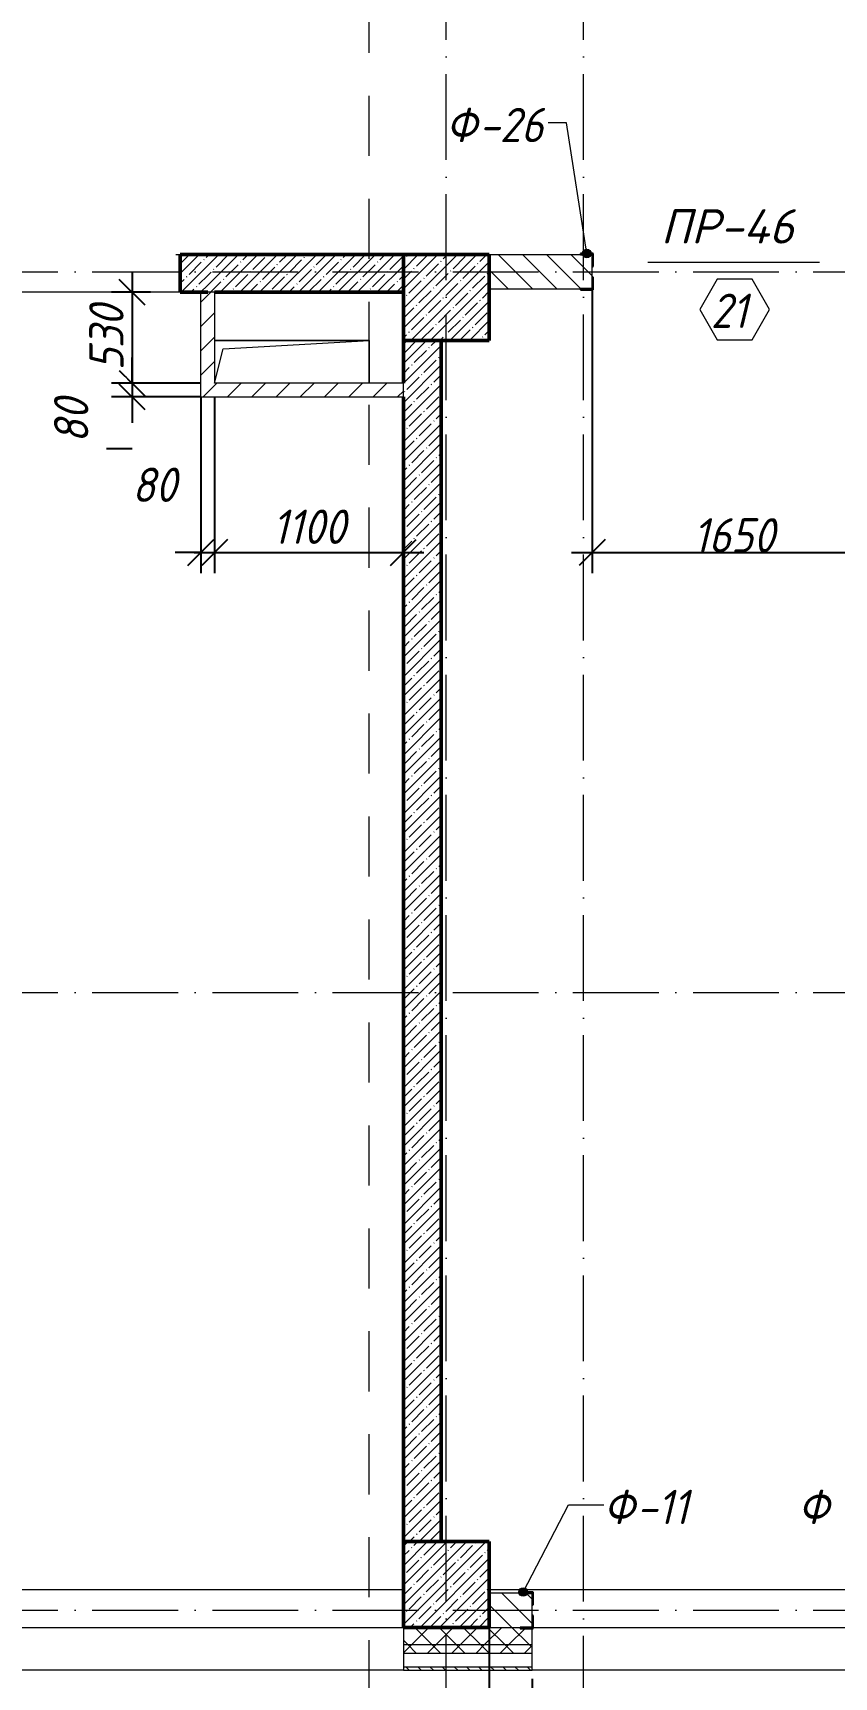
# Model space of a CAD drawing. Header units: millimetres. Extents: x -269418 to 201924, y -5890 to 98643.
# Drawn here: x 45251 to 49919, y -390 to 9192 of the extents above; entities that cross this region are included whole.
import ezdxf

# ---------------------------------------------------------------- set-up
doc = ezdxf.new("R2010")
doc.units = ezdxf.units.MM
doc.linetypes.add('01 Штриховая _4 мм_', pattern=[600, 350, -250])
doc.linetypes.add('50_200_ШТРИХ_1Т_ш5_п1_п1_', pattern=[700, 500, -100, 0, -100])
for name, color, linetype, lineweight in [('A-ANNO-DIMS', 7, 'Continuous', 9), ('A-DETL', 7, 'Continuous', 9), ('A-DOOR-IDEN', 7, 'Continuous', 9), ('A-FLOR', 7, 'Continuous', 9), ('A-GENM', 7, 'Continuous', 9), ('A-GENM-1', 7, 'Continuous', 25), ('A-GENM-IDEN', 7, 'Continuous', 9), ('A-WALL', 7, 'Continuous', 5), ('A-WALL-1', 7, 'Continuous', 9), ('A-WALL-3', 7, 'Continuous', 50), ('A-WALL-FNSH-1', 7, 'Continuous', 9), ('A-WALL-PATT-2', 7, 'Continuous', 5), ('G-ANNO-SYMB-1', 7, '01 Штриховая _4 мм_', 9), ('I-WALL', 7, 'Continuous', 5), ('S-COLS', 7, 'Continuous', 9), ('S-COLS-1', 7, 'Continuous', 5), ('S-COLS-2', 7, 'Continuous', 50), ('Оси-1', 7, '50_200_ШТРИХ_1Т_ш5_п1_п1_', 9)]:
    doc.layers.add(name, color=color, linetype=linetype, lineweight=lineweight)
for name, color, linetype, lineweight, true_color in [('A-WALL-2', 7, 'Continuous', 13, 0xce0000), ('A-WALL-7', 7, 'Continuous', 13, 0x008000), ('A-WALL-FNSH-2', 7, 'Continuous', 13, 0xce0000), ('A-WALL-FNSH-3', 7, 'Continuous', 13, 0x008000), ('A-WALL-PATT-1', 7, 'Continuous', 5, 0xce0000), ('A-WALL-PATT-3', 7, 'Continuous', 5, 0x008000)]:
    doc.layers.add(name, color=color, linetype=linetype, lineweight=lineweight, true_color=true_color)
doc.styles.add('ISOCPEUR_I_2', font='isocpeui.ttf', dxfattribs={"width": 0.9, "height": 200})
doc.styles.add('ISOCPEUR_I_4', font='isocpeui.ttf', dxfattribs={"height": 200})
doc.dimstyles.new('ISO-2_0_0_9К_СРЕДНИЙ_1', dxfattribs={"dimscale": 304.8, "dimtxt": 199.196235, "dimasz": 0.492126, "dimexe": 0.393701, "dimexo": 0, "dimgap": 0, "dimtad": 1, "dimdec": 0, "dimzin": 0, "dimdsep": 46, "dimtxsty": 'ISOCPEUR_I_2', "dimblk1": 'OBLIQUE', "dimblk2": 'OBLIQUE', "dimsah": 1, "dimcen": 0.09, "dimdle": 0.393701, "dimazin": 0, "dimtfac": 1, "dimtdec": 4, "dimtix": 1, "dimtmove": 1, "dimatfit": 3, "dimfxl": 1, "dimtvp": 1, "dimtolj": 1, "dimtzin": 0, "dimarcsym": 2})
doc.dimstyles.new('ISO-2_0_0_9К_СРЕДНИЙ_2', dxfattribs={"dimscale": 304.8, "dimtxt": 199.196235, "dimasz": 0.492126, "dimexe": 0.393701, "dimexo": 0, "dimgap": 0, "dimtad": 1, "dimdec": 0, "dimzin": 0, "dimdsep": 46, "dimtxsty": 'ISOCPEUR_I_2', "dimblk1": 'OBLIQUE', "dimblk2": 'OBLIQUE', "dimsah": 1, "dimcen": 0.09, "dimdle": 0.393701, "dimazin": 0, "dimtfac": 1, "dimtdec": 4, "dimtix": 1, "dimtmove": 0, "dimatfit": 3, "dimfxl": 1, "dimtvp": 1, "dimtolj": 1, "dimtzin": 0, "dimarcsym": 2})
doc.dimstyles.new('ISO-2_0_0_9К_СРЕДНИЙ_ФОН', dxfattribs={"dimscale": 304.8, "dimtxt": 199.196235, "dimasz": 0.492126, "dimexe": 0.393701, "dimexo": 0, "dimgap": 0.164042, "dimtad": 1, "dimdec": 0, "dimdsep": 46, "dimtxsty": 'ISOCPEUR_I_2', "dimblk1": 'OBLIQUE', "dimblk2": 'OBLIQUE', "dimsah": 1, "dimcen": 0.09, "dimdle": 0.393701, "dimazin": 0, "dimtfac": 1, "dimtdec": 4, "dimtix": 1, "dimtmove": 0, "dimatfit": 3, "dimfxl": 1, "dimtvp": 1, "dimtfill": 1, "dimtolj": 1, "dimtzin": 0, "dimarcsym": 2})
doc.dimstyles.new('ISO-2_0_0_9К_СРЕДНИЙ_ФОН_1', dxfattribs={"dimscale": 304.8, "dimtxt": 199.196235, "dimasz": 0.492126, "dimexe": 0.393701, "dimexo": 0, "dimgap": 0.164042, "dimtad": 1, "dimdec": 0, "dimdsep": 46, "dimtxsty": 'ISOCPEUR_I_2', "dimblk1": 'OBLIQUE', "dimblk2": 'OBLIQUE', "dimsah": 1, "dimcen": 0.09, "dimdle": 0.393701, "dimazin": 0, "dimtfac": 1, "dimtdec": 4, "dimtix": 1, "dimtmove": 1, "dimatfit": 3, "dimfxl": 1, "dimtvp": 1, "dimtfill": 1, "dimtolj": 1, "dimtzin": 0, "dimarcsym": 2})
pattern_1 = [(45, (0, 0), (-70.71068, 70.71068), []), (135, (0, 0), (-70.71068, -70.71068), [])]
pattern_2 = [(135, (0, 0), (-70.71068, -70.71068), [])]
pattern_3 = [(45, (0, 0), (-57.02463, 57.02463), []), (45, (57.025, 0), (-57.02463, 57.02463), [100.806, -20.161, 3.353, -16.808])]
pattern_4 = [(45, (0, 0), (-70.71068, 70.71068), [])]

# ---------------------------------------------------------------- blocks, each defined once
blk = doc.blocks.new('AR_Отверстие прямоугольное _в плите_ - AR_Отверстие прямоугольное _в плите_-24548312-АР1_1_Кладочный план 3 этажа')
at = {"layer": 'A-GENM'}
for p, q in [((450, 125), (-450, 125)), ((-400, 75), (450, 125)), ((450, -125), (450, 125)), ((-450, -125), (-400, 75))]:
    blk.add_line(p, q, dxfattribs=at)
blk = doc.blocks.new('Колонна_Несущая_Прямоугольное сечение - Вн_ЖБ_500х500-V71-АР1_1_Кладочный план 3 этажа')
at = {"layer": 'S-COLS-1'}
h = blk.add_hatch(dxfattribs=at)
h.set_pattern_fill('FP_56', color=256, style=0, pattern_type=2)
h.set_pattern_definition([(45, (-47660, -7650), (-57.02463, 57.02463), []), (45, (-47602.975, -7650), (-57.02463, 57.02463), [100.806, -20.161, 3.353, -16.808])])
h.paths.add_polyline_path([(-250, -250), (250, -250), (250, 250), (-250, 250)], flags=0)
at = {"layer": 'S-COLS-2'}
for p, q in [((250, 250), (-250, 250)), ((-250, 250), (-250, -250)), ((250, -250), (250, 250)), ((-250, -250), (250, -250))]:
    blk.add_line(p, q, dxfattribs=at)
blk = doc.blocks.new('Колонна_Несущая_Прямоугольное сечение - Вн_ЖБ_500х500-V76-АР1_1_Кладочный план 3 этажа')
at = {"layer": 'S-COLS-1'}
h = blk.add_hatch(dxfattribs=at)
h.set_pattern_fill('FP_61', color=256, style=0, pattern_type=2)
h.set_pattern_definition([(45, (-47660, -150), (-57.02463, 57.02463), []), (45, (-47602.975, -150), (-57.02463, 57.02463), [100.806, -20.161, 3.353, -16.808])])
h.paths.add_polyline_path([(-250, -250), (250, -250), (250, 250), (-250, 250)], flags=0)
at = {"layer": 'S-COLS-2'}
for p, q in [((250, 250), (-250, 250)), ((-250, 250), (-250, -250)), ((250, -250), (250, 250)), ((-250, -250), (250, -250))]:
    blk.add_line(p, q, dxfattribs=at)
blk = doc.blocks.new('Фахверк_СКБ_Уголок - Ф-11_200х2500 h-28441216-АР1_1_Кладочный план 3 этажа')
at = {"layer": 'A-GENM-1'}
for p, q in [((200, 156), (125, 156)), ((125, 156), (125, 81)), ((131, 81), (131, 150)), ((131, 150), (200, 150)), ((200, 150), (200, 156)), ((125, 81), (131, 81)), ((131, 19), (125, 19)), ((125, 19), (125, -56)), ((131, -50), (131, 19)), ((125, -56), (200, -56)), ((200, -50), (131, -50)), ((200, -56), (200, -50))]:
    blk.add_line(p, q, dxfattribs=at)
blk = doc.blocks.new('Фахверк_СКБ_Уголок - Ф-26_200х3950 h-32688301-АР1_1_Кладочный план 3 этажа')
at = {"layer": 'A-GENM-1'}
for p, q in [((200, 156), (125, 156)), ((125, 156), (125, 81)), ((131, 81), (131, 150)), ((131, 150), (200, 150)), ((200, 150), (200, 156)), ((125, 81), (131, 81)), ((131, 19), (125, 19)), ((125, 19), (125, -56)), ((131, -50), (131, 19)), ((125, -56), (200, -56)), ((200, -50), (131, -50)), ((200, -56), (200, -50))]:
    blk.add_line(p, q, dxfattribs=at)
blk = doc.blocks.new('AAR_СКБ_Марка_Двери_Перемычка и проем - Марка перемычки и проема-25306769-АР1_1_Кладочный план 3 этажа')
at = {"layer": 'A-DOOR-IDEN'}
for p, q in [((-5, 0), (5, 0)), ((-0.968, -0.984), (-1.986, -2.747)), ((1.067, -0.984), (-0.968, -0.984)), ((2.085, -2.747), (1.067, -0.984)), ((-1.986, -2.747), (-0.968, -4.509)), ((1.067, -4.509), (2.085, -2.747)), ((-0.968, -4.509), (1.067, -4.509))]:
    blk.add_line(p, q, dxfattribs=at)
blk = doc.blocks.new('_Oblique')
at = {"color": 0, "linetype": 'ByBlock', "lineweight": -2}
blk.add_line((-0.5, -0.5), (0.5, 0.5), dxfattribs=at)
blk = doc.blocks.new('DIMBLOCK194-АР1_1_Кладочный план 3 этажа')
at = {"layer": 'A-ANNO-DIMS', "color": 0, "lineweight": -2, "transparency": 16777216}
for p, q in [((45829.7, 7800), (45829.7, 7030)), ((45935.8, 7680), (45709.7, 7680)), ((46228, 7150), (45709.7, 7150))]:
    blk.add_line(p, q, dxfattribs=at)
at = {"layer": 'Defpoints', "color": 0, "transparency": 16777216}
for p in [(45935.8, 7680), (46228, 7150)]:
    blk.add_point(p, dxfattribs=at)
at = {"layer": 'A-ANNO-DIMS', "color": 0, "lineweight": -2, "transparency": 16777216, "xscale": 150, "yscale": 150, "zscale": 150}
for p, rotation in [((45829.7, 7680), 90), ((45829.7, 7150), 270)]:
    blk.add_blockref('_Oblique', p, dxfattribs=dict(at, rotation=rotation))
at = {"layer": 'A-ANNO-DIMS', "color": 0, "transparency": 16777216, "insert": (45679.7, 7415), "char_height": 200, "width": 455.087, "attachment_point": 5, "rotation": 90, "style": 'ISOCPEUR_I_2', "bg_fill": 3, "box_fill_scale": 1.1, "bg_fill_color": 256, "bg_fill_true_color": 13158600, "bg_fill_transparency": 0}
blk.add_mtext('\\A1;530', dxfattribs=at)
at = {"layer": 'Defpoints', "color": 0, "transparency": 16777216}
blk.add_point((45829.7, 7150), dxfattribs=at)
blk = doc.blocks.new('DIMBLOCK195-АР1_1_Кладочный план 3 этажа')
at = {"layer": 'A-ANNO-DIMS', "color": 0, "lineweight": -2, "transparency": 16777216}
for p, q in [((45829.7, 7150), (45829.7, 7300)), ((46228, 7150), (45709.7, 7150)), ((45829.7, 7150), (45829.7, 7070)), ((46230, 7070), (45709.7, 7070)), ((45829.7, 7070), (45829.7, 6920)), ((45679.7, 6770), (45829.7, 6770))]:
    blk.add_line(p, q, dxfattribs=at)
at = {"layer": 'Defpoints', "color": 0, "transparency": 16777216}
for p in [(46228, 7150), (45829.7, 7070), (46230, 7070)]:
    blk.add_point(p, dxfattribs=at)
at = {"layer": 'A-ANNO-DIMS', "color": 0, "lineweight": -2, "transparency": 16777216, "xscale": 150, "yscale": 150, "zscale": 150}
for p, rotation in [((45829.7, 7150), 270), ((45829.7, 7070), 90)]:
    blk.add_blockref('_Oblique', p, dxfattribs=dict(at, rotation=rotation))
at = {"layer": 'A-ANNO-DIMS', "color": 0, "transparency": 16777216, "insert": (45374.5, 6801.6), "char_height": 200, "width": 303.391, "attachment_point": 1, "rotation": 90, "line_spacing_factor": 1.149209, "style": 'ISOCPEUR_I_2', "bg_fill": 3, "box_fill_scale": 1.1, "bg_fill_color": 256, "bg_fill_true_color": 13158600, "bg_fill_transparency": 0}
blk.add_mtext('\\A1;80', dxfattribs=at)
blk = doc.blocks.new('DIMBLOCK231-АР1_1_Кладочный план 3 этажа')
at = {"layer": 'A-ANNO-DIMS', "color": 0, "lineweight": -2, "transparency": 16777216}
for p, q in [((46230, 7070), (46230, 6043.9)), ((46310, 7068.9), (46310, 6043.9)), ((46230, 6163.9), (46080, 6163.9)), ((46230, 6163.9), (46310, 6163.9)), ((46310, 6163.9), (46460, 6163.9))]:
    blk.add_line(p, q, dxfattribs=at)
at = {"layer": 'Defpoints', "color": 0, "transparency": 16777216}
for p in [(46230, 7070), (46310, 7068.9), (46310, 6163.9)]:
    blk.add_point(p, dxfattribs=at)
at = {"layer": 'A-ANNO-DIMS', "color": 0, "lineweight": -2, "transparency": 16777216, "xscale": 150, "yscale": 150, "zscale": 150}
blk.add_blockref('_Oblique', (46230, 6163.9), dxfattribs=at)
at = {"layer": 'A-ANNO-DIMS', "color": 0, "lineweight": -2, "transparency": 16777216, "xscale": 150, "yscale": 150, "zscale": 150, "rotation": 180}
blk.add_blockref('_Oblique', (46310, 6163.9), dxfattribs=at)
at = {"layer": 'A-ANNO-DIMS', "color": 0, "transparency": 16777216, "insert": (45828.8, 6658.5), "char_height": 200, "width": 303.391, "attachment_point": 1, "line_spacing_factor": 1.149209, "style": 'ISOCPEUR_I_2', "bg_fill": 3, "box_fill_scale": 1.1, "bg_fill_color": 256, "bg_fill_true_color": 13158600, "bg_fill_transparency": 0}
blk.add_mtext('\\A1;80', dxfattribs=at)
blk = doc.blocks.new('DIMBLOCK232-АР1_1_Кладочный план 3 этажа')
at = {"layer": 'A-ANNO-DIMS', "color": 0, "lineweight": -2, "transparency": 16777216}
for p, q in [((46310, 7068.9), (46310, 6043.9)), ((47410, 6269.9), (47410, 6043.9)), ((46190, 6163.9), (47530, 6163.9))]:
    blk.add_line(p, q, dxfattribs=at)
at = {"layer": 'Defpoints', "color": 0, "transparency": 16777216}
for p in [(46310, 7068.9), (47410, 6269.9), (47410, 6163.9)]:
    blk.add_point(p, dxfattribs=at)
at = {"layer": 'A-ANNO-DIMS', "color": 0, "lineweight": -2, "transparency": 16777216, "xscale": 150, "yscale": 150, "zscale": 150, "rotation": 180}
blk.add_blockref('_Oblique', (46310, 6163.9), dxfattribs=at)
at = {"layer": 'A-ANNO-DIMS', "color": 0, "lineweight": -2, "transparency": 16777216, "xscale": 150, "yscale": 150, "zscale": 150}
blk.add_blockref('_Oblique', (47410, 6163.9), dxfattribs=at)
at = {"layer": 'A-ANNO-DIMS', "color": 0, "transparency": 16777216, "insert": (46860, 6313.9), "char_height": 200, "width": 514.846, "attachment_point": 5, "style": 'ISOCPEUR_I_2', "bg_fill": 3, "box_fill_scale": 1.1, "bg_fill_color": 256, "bg_fill_true_color": 13158600, "bg_fill_transparency": 0}
blk.add_mtext('\\A1;1100', dxfattribs=at)
blk = doc.blocks.new('DIMBLOCK233-АР1_1_Кладочный план 3 этажа')
at = {"layer": 'A-ANNO-DIMS', "color": 0, "lineweight": -2, "transparency": 16777216}
for p, q in [((48510, 7700), (48510, 6043.9)), ((50160, 7700), (50160, 6043.9)), ((48390, 6163.9), (50280, 6163.9))]:
    blk.add_line(p, q, dxfattribs=at)
at = {"layer": 'Defpoints', "color": 0, "transparency": 16777216}
for p in [(48510, 7700), (50160, 7700), (50160, 6163.9)]:
    blk.add_point(p, dxfattribs=at)
at = {"layer": 'A-ANNO-DIMS', "color": 0, "lineweight": -2, "transparency": 16777216, "xscale": 150, "yscale": 150, "zscale": 150, "rotation": 180}
blk.add_blockref('_Oblique', (48510, 6163.9), dxfattribs=at)
at = {"layer": 'A-ANNO-DIMS', "color": 0, "lineweight": -2, "transparency": 16777216, "xscale": 150, "yscale": 150, "zscale": 150}
blk.add_blockref('_Oblique', (50160, 6163.9), dxfattribs=at)
at = {"layer": 'A-ANNO-DIMS', "color": 0, "transparency": 16777216, "insert": (49335, 6263.9), "char_height": 200, "width": 560.814, "attachment_point": 5, "style": 'ISOCPEUR_I_2'}
blk.add_mtext('\\A1;1650', dxfattribs=at)
blk = doc.blocks.new('DIMBLOCK393-АР1_1_Кладочный план 3 этажа')
at = {"layer": 'A-ANNO-DIMS', "color": 0, "lineweight": -2, "transparency": 16777216}
for p, q in [((47910, -100), (47910, -1470)), ((48160, -400), (48160, -1470)), ((47790, -1350), (48280, -1350)), ((48035, -1350), (48287.2, -1660.2)), ((48287.2, -1660.2), (48669.6, -1660.2))]:
    blk.add_line(p, q, dxfattribs=at)
at = {"layer": 'Defpoints', "color": 0, "transparency": 16777216}
for p in [(47910, -100), (48160, -400), (48160, -1350)]:
    blk.add_point(p, dxfattribs=at)
at = {"layer": 'A-ANNO-DIMS', "color": 0, "lineweight": -2, "transparency": 16777216, "xscale": 150, "yscale": 150, "zscale": 150, "rotation": 180}
blk.add_blockref('_Oblique', (47910, -1350), dxfattribs=at)
at = {"layer": 'A-ANNO-DIMS', "color": 0, "lineweight": -2, "transparency": 16777216, "xscale": 150, "yscale": 150, "zscale": 150}
blk.add_blockref('_Oblique', (48160, -1350), dxfattribs=at)
at = {"layer": 'A-ANNO-DIMS', "color": 0, "transparency": 16777216, "insert": (48287.2, -1393.5), "char_height": 200, "width": 455.087, "attachment_point": 1, "line_spacing_factor": 1.149209, "style": 'ISOCPEUR_I_2'}
blk.add_mtext('\\A1;250', dxfattribs=at)

msp = doc.modelspace()

# ---------------------------------------------------------------- hatches: boundary and pattern name
at = {"layer": 'A-GENM-IDEN'}
h = msp.add_hatch(color=256, dxfattribs=at)
edge = h.paths.add_edge_path(flags=0)
edge.add_arc((48478.5, 7906), 25, 0, 360)
h = msp.add_hatch(color=256, dxfattribs=at)
edge = h.paths.add_edge_path(flags=0)
edge.add_arc((48107.7, 106), 25, 0, 360)
at = {"layer": 'A-WALL-PATT-1'}
h = msp.add_hatch(dxfattribs=at)
h.set_pattern_fill('FP_1', color=256, style=0, pattern_type=2)
h.set_pattern_definition(pattern_2)
h.paths.add_polyline_path([(50229, 7700), (51910, 7700), (51910, 7900), (50160, 7900), (50160, 7700)], flags=0)
h.paths.add_polyline_path([(48441, 7700), (48510, 7700), (48510, 7900), (47910, 7900), (47910, 7700)], flags=0)
h = msp.add_hatch(dxfattribs=at)
h.set_pattern_fill('FP_1', color=256, style=0, pattern_type=2)
h.set_pattern_definition(pattern_2)
h.paths.add_polyline_path([(51010, -100), (51010, 100), (50260, 100), (50260, -100), (50941, -100)], flags=0)
h.paths.add_polyline_path([(48091, -100), (48160, -100), (48160, 100), (47910, 100), (47910, -100)], flags=0)
at = {"layer": 'A-WALL-PATT-2'}
h = msp.add_hatch(dxfattribs=at)
h.set_pattern_fill('FP_4', color=256, style=0, pattern_type=2)
h.set_pattern_definition(pattern_3)
h.paths.add_polyline_path([(46310, 7680), (47410, 7680), (47410, 7900), (46270, 7900), (46270, 7680)], flags=0)
h.paths.add_polyline_path([(44110, 7680), (44690, 7680), (44690, 7900), (43410, 7900), (43410, 7680)], flags=0)
h = msp.add_hatch(dxfattribs=at)
h.set_pattern_fill('FP_4', color=256, style=0, pattern_type=2)
h.set_pattern_definition(pattern_3)
h.paths.add_polyline_path([(46270, 7680), (46270, 7900), (46110, 7900), (46110, 7680)], flags=0)
h.paths.add_polyline_path([(44690, 7680), (44910, 7680), (44910, 7900), (44690, 7900)], flags=0)
h = msp.add_hatch(dxfattribs=at)
h.set_pattern_fill('FP_4', color=256, style=0, pattern_type=2)
h.set_pattern_definition(pattern_3)
h.paths.add_polyline_path([(47629.7, 400), (47630, 400), (47630, 7400), (47410, 7400), (47410, 400)], flags=0)
h = msp.add_hatch(dxfattribs=at)
h.set_pattern_fill('FP_2', color=256, style=0, pattern_type=2)
h.set_pattern_definition(pattern_1)
h.paths.add_polyline_path([(52651.3, -200), (52660, -200), (52659.5, -106), (52591, -106), (52591, -100), (51910, -100), (51910, -200), (52591, -200)], flags=0)
h.paths.add_polyline_path([(48151.3, -200), (48160, -200), (48159.5, -106), (48091, -106), (48091, -100), (47410, -100), (47410, -200), (48091, -200)], flags=0)
h.paths.add_polyline_path([(38200.4, -200), (39040, -200), (39040, -100), (37990, -100), (37990, -200)], flags=0)
h.paths.add_polyline_path([(29809.7, -200), (30210, -200), (30209.5, -106), (30141, -106), (30141, -100), (29209.7, -100), (29209.7, -200)], flags=0)
h.paths.add_polyline_path([(20710, -200), (20709.5, -106), (20641, -106), (20641, -100), (19429, -100), (19429, -106), (19360, -106), (19360, -200), (20600.3, -200)], flags=0)
h.paths.add_polyline_path([(33010, -200), (33870, -200), (33870, -106), (33801, -106), (33801, -100), (33010, -100)], flags=0)
h.paths.add_polyline_path([(22729.7, -200), (22730, -200), (22729.7, -106)], flags=0)
h.paths.add_polyline_path([(11041, -200), (11110, -200), (11110, -106), (11041, -106), (11041, -100), (10428.7, -100), (10428.7, -106), (10359.7, -106), (10359.7, -200), (10428.7, -200)], flags=0)
h.paths.add_polyline_path([(15610, -200), (15610, -106), (15541, -106), (15541, -100), (14929, -100), (14929, -106), (14860, -106), (14860, -200), (15541, -200)], flags=0)
h.paths.add_polyline_path([(-210, -200), (3730, -200), (3730, -100), (-210, -100)], flags=0)
h = msp.add_hatch(dxfattribs=at)
h.set_pattern_fill('FP_2', color=256, style=0, pattern_type=2)
h.set_pattern_definition(pattern_1)
h.paths.add_polyline_path([(39040, -250), (39040, -200), (37990, -200), (37990, -250), (38200.4, -250)], flags=0)
h.paths.add_polyline_path([(52660, -250), (52660, -200), (51910, -200), (51910, -250)], flags=0)
h.paths.add_polyline_path([(30210, -250), (30210, -200), (29209.7, -200), (29209.7, -250), (30077.3, -250)], flags=0)
h.paths.add_polyline_path([(47677.3, -250), (48160, -250), (48160, -200), (47410, -200), (47410, -250)], flags=0)
h.paths.add_polyline_path([(33010, -250), (33870, -250), (33870, -200), (33010, -200)], flags=0)
h.paths.add_polyline_path([(20600.3, -250), (20710, -250), (20710, -200), (19360, -200), (19360, -250)], flags=0)
h.paths.add_polyline_path([(15184.9, -250), (15610, -250), (15610, -200), (14860, -200), (14860, -250)], flags=0)
h.paths.add_polyline_path([(3730, -250), (3730, -200), (-260, -200), (-260, -250), (1646.4, -250)], flags=0)
h.paths.add_polyline_path([(11110, -250), (11110, -200), (10359.7, -200), (10359.7, -250)], flags=0)
h = msp.add_hatch(dxfattribs=at)
h.set_pattern_fill('FP_3', color=256, style=0, pattern_type=2)
h.set_pattern_definition([(135, (0, 0), (-35.35534, -35.35534), [])])
h.paths.add_polyline_path([(51910, -350), (52660, -350), (52660, -330), (51910, -330)], flags=0)
h.paths.add_polyline_path([(48160, -350), (48160, -330), (47410, -330), (47410, -350), (47677.3, -350)], flags=0)
h.paths.add_polyline_path([(29209.7, -350), (30210, -350), (30210, -330), (29209.7, -330)], flags=0)
h.paths.add_polyline_path([(33010, -350), (33870, -350), (33870, -330), (33010, -330)], flags=0)
h.paths.add_polyline_path([(37990, -350), (39040, -350), (39040, -330), (37990, -330)], flags=0)
h.paths.add_polyline_path([(19360, -350), (20710, -350), (20710, -330), (19360, -330)], flags=0)
h.paths.add_polyline_path([(15184.9, -350), (15610, -350), (15610, -330), (14860, -330), (14860, -350)], flags=0)
h.paths.add_polyline_path([(11110, -350), (11110, -330), (10359.7, -330), (10359.7, -350)], flags=0)
h.paths.add_polyline_path([(1646.4, -350), (3730, -350), (3730, -330), (-360, -330), (-360, -350)], flags=0)
at = {"layer": 'A-WALL-PATT-3'}
h = msp.add_hatch(dxfattribs=at)
h.set_pattern_fill('FP_5', color=256, style=0, pattern_type=2)
h.set_pattern_definition(pattern_4)
h.paths.add_polyline_path([(46310, 7070), (46310, 7680), (46230, 7680), (46230, 7070)], flags=0)
h = msp.add_hatch(dxfattribs=at)
h.set_pattern_fill('FP_5', color=256, style=0, pattern_type=2)
h.set_pattern_definition(pattern_4)
h.paths.add_polyline_path([(46310, 7070), (47410, 7070), (47410, 7150), (46310, 7150)], flags=0)

# ---------------------------------------------------------------- linework, layer by layer
at = {"layer": 'A-DETL'}
msp.add_line((47410, -250), (48160, -250), dxfattribs=at)
at = {"layer": 'A-FLOR'}
for p, q in [((46310, 7400), (47210, 7400)), ((47210, 7400), (47210, 7150))]:
    msp.add_line(p, q, dxfattribs=at)
at = {"layer": 'A-GENM-IDEN'}
for p, q in [((48360.9, 8667.5), (48254.2, 8667.5)), ((48478.5, 7906), (48360.9, 8667.5)), ((48107.7, 106), (48371.5, 614.1)), ((48371.5, 614.1), (48576.9, 614.1))]:
    msp.add_line(p, q, dxfattribs=at)
for centre in [(48478.5, 7906), (48107.7, 106)]:
    msp.add_circle(centre, 25, dxfattribs=at)
at = {"layer": 'A-WALL'}
for p, q in [((47410, -200), (48160, -200)), ((47410, -330), (48160, -330))]:
    msp.add_line(p, q, dxfattribs=at)
at = {"layer": 'A-WALL-1'}
for p, q in [((44316, -100), (47410, -100)), ((47410, -100), (47410, -330)), ((48160, -330), (48160, -106)), ((48166, -100), (50254, -100)), ((47410, -350), (44310, -350)), ((50260, -350), (48160, -350))]:
    msp.add_line(p, q, dxfattribs=at)
at = {"layer": 'A-WALL-2'}
for p, q in [((48091, 100), (47910, 100)), ((48160, -31), (48160, 31)), ((47910, -100), (48091, -100))]:
    msp.add_line(p, q, dxfattribs=at)
at = {"layer": 'A-WALL-3'}
for p, q in [((46110, 7680), (46110, 7900)), ((47410, 7900), (46110, 7900)), ((46110, 7680), (46270, 7680)), ((47410, 7680), (46310, 7680)), ((47410, 7400), (47410, 7150)), ((47630, 400), (47630, 7400)), ((47410, 7070), (47410, 400))]:
    msp.add_line(p, q, dxfattribs=at)
at = {"layer": 'A-WALL-7'}
for p, q in [((46310, 7680), (46270, 7680)), ((47410, 7070), (47410, 7150))]:
    msp.add_line(p, q, dxfattribs=at)
at = {"layer": 'A-WALL-FNSH-1'}
for p, q in [((47410, -330), (47410, -350)), ((47410, -350), (48160, -350)), ((48160, -350), (48160, -330))]:
    msp.add_line(p, q, dxfattribs=at)
at = {"layer": 'A-WALL-FNSH-2'}
for p, q in [((47910, 7900), (48441, 7900)), ((48510, 7769), (48510, 7831)), ((47910, 7700), (48441, 7700))]:
    msp.add_line(p, q, dxfattribs=at)
at = {"layer": 'A-WALL-FNSH-3'}
for p, q in [((46230, 7070), (46230, 7680)), ((46310, 7680), (46310, 7150)), ((47410, 7150), (46310, 7150)), ((46230, 7070), (47410, 7070))]:
    msp.add_line(p, q, dxfattribs=at)
at = {"layer": 'G-ANNO-SYMB-1'}
msp.add_line((47211.2, -4724.9), (47211.2, 30144.9), dxfattribs=at)
at = {"layer": 'I-WALL'}
for p, q in [((46085, 7900), (46110, 7900)), ((46110, 7680), (44910, 7680)), ((43410, 120), (47410, 120)), ((47910, 120), (51910, 120))]:
    msp.add_line(p, q, dxfattribs=at)
at = {"layer": 'Оси-1'}
for p, q in [((47660, -4150), (47660, 27223.8)), ((48460, -4150), (48460, 27223.8)), ((-6210, 7800), (125951.6, 7800)), ((-6210, 3600), (125951.6, 3600)), ((-6210, 0), (125951.6, 0))]:
    msp.add_line(p, q, dxfattribs=at)

# ---------------------------------------------------------------- block references
at = {"layer": 'A-DOOR-IDEN', "xscale": 99.99999999999993, "yscale": 99.99999999999993, "zscale": 99.99999999999993}
msp.add_blockref('AAR_СКБ_Марка_Двери_Перемычка и проем - Марка перемычки и проема-25306769-АР1_1_Кладочный план 3 этажа', (49335, 7854.9), dxfattribs=at)
at = {"layer": 'A-GENM'}
msp.add_blockref('AR_Отверстие прямоугольное _в плите_ - AR_Отверстие прямоугольное _в плите_-24548312-АР1_1_Кладочный план 3 этажа', (46760, 7275), dxfattribs=at)
at = {"layer": 'A-GENM-1', "rotation": 180}
for name, p in [('Фахверк_СКБ_Уголок - Ф-26_200х3950 h-32688301-АР1_1_Кладочный план 3 этажа', (48641, 7850)), ('Фахверк_СКБ_Уголок - Ф-11_200х2500 h-28441216-АР1_1_Кладочный план 3 этажа', (48291, 50))]:
    msp.add_blockref(name, p, dxfattribs=at)
at = {"layer": 'S-COLS'}
for name, p in [('Колонна_Несущая_Прямоугольное сечение - Вн_ЖБ_500х500-V71-АР1_1_Кладочный план 3 этажа', (47660, 7650)), ('Колонна_Несущая_Прямоугольное сечение - Вн_ЖБ_500х500-V76-АР1_1_Кладочный план 3 этажа', (47660, 150))]:
    msp.add_blockref(name, p, dxfattribs=at)

# ---------------------------------------------------------------- texts
at = {"layer": 'A-DOOR-IDEN', "insert": (49201.1, 7672.3), "char_height": 200, "width": 274.177, "attachment_point": 1, "style": 'ISOCPEUR_I_2'}
msp.add_mtext('21', dxfattribs=at)
at = {"layer": 'A-GENM-IDEN', "char_height": 200, "attachment_point": 1}
for s, insert, width, style in [('\\fISOCPEUR|b0|i1|c204|p34|;\\W.9;Ф', (47658.7, 8755.1), 230.886, 'ISOCPEUR_I_2'), ('-26', (47849.2, 8755.1), 476.202, 'ISOCPEUR_I_2'), ('ПР', (48909.2, 8164.2), 416.877, 'ISOCPEUR_I_4'), ('-46', (49253.2, 8164.2), 561.181, 'ISOCPEUR_I_4'), ('\\fISOCPEUR|b0|i1|c204|p34|;\\W.9;Ф', (48576.9, 701.7), 230.886, 'ISOCPEUR_I_2'), ('-11', (48767.4, 701.7), 389.62, 'ISOCPEUR_I_2'), ('\\fISOCPEUR|b0|i1|c204|p34|;\\W.9;Ф', (49710, 701.7), 230.886, 'ISOCPEUR_I_2'), ('\\fISOCPEUR|b0|i1|c204|p34|;\\W.9;Ф', (49710, 701.7), 230.886, 'ISOCPEUR_I_2')]:
    msp.add_mtext(s, dxfattribs=dict(at, insert=insert, width=width, style=style))

# ---------------------------------------------------------------- dimensions: what is measured, and where the dimension line sits
at = {"layer": 'A-ANNO-DIMS'}
dim = msp.add_linear_dim(base=(50160, 6163.9), p1=(48510, 7700), p2=(50160, 7700), dimstyle='ISO-2_0_0_9К_СРЕДНИЙ_2', override={"dimpost": '<>', "dimfxl": 1650}, dxfattribs=at)
dim.commit()
dim.dimension.update_dxf_attribs({"geometry": 'DIMBLOCK233-АР1_1_Кладочный план 3 этажа', "text_midpoint": (49335, 6263.9)})
dim = msp.add_linear_dim(base=(48160, -1350), p1=(47910, -100), p2=(48160, -400), dimstyle='ISO-2_0_0_9К_СРЕДНИЙ_1', override={"dimpost": '<>', "dimfxl": 390.512507}, dxfattribs=at)
dim.commit()
dim.dimension.update_dxf_attribs({"geometry": 'DIMBLOCK393-АР1_1_Кладочный план 3 этажа', "text_midpoint": (48287.2, -1660.2), "dimtype": 160})

# ---------------------------------------------------------------- next in the draw order: dimensions: what is measured, and where the dimension line sits
dim = msp.add_linear_dim(base=(45829.7, 7150), p1=(45935.8, 7680), p2=(46228, 7150), angle=90, dimstyle='ISO-2_0_0_9К_СРЕДНИЙ_ФОН', override={"dimpost": '<>', "dimfxl": 605.187271}, dxfattribs=at)
dim.commit()
dim.dimension.update_dxf_attribs({"geometry": 'DIMBLOCK194-АР1_1_Кладочный план 3 этажа', "text_midpoint": (45679.7, 7415)})

# ---------------------------------------------------------------- next in the draw order: dimensions: what is measured, and where the dimension line sits
dim = msp.add_linear_dim(base=(45829.7, 7070), p1=(46228, 7150), p2=(46230, 7070), angle=90, dimstyle='ISO-2_0_0_9К_СРЕДНИЙ_ФОН_1', override={"dimpost": '<>', "dimfxl": 80.02621}, dxfattribs=at)
dim.commit()
dim.dimension.update_dxf_attribs({"geometry": 'DIMBLOCK195-АР1_1_Кладочный план 3 этажа', "text_midpoint": (45651.8, 6826.2), "dimtype": 160, "text_rotation": 90})

# ---------------------------------------------------------------- next in the draw order: dimensions: what is measured, and where the dimension line sits
dim = msp.add_linear_dim(base=(46310, 6163.9), p1=(46230, 7070), p2=(46310, 7068.9), dimstyle='ISO-2_0_0_9К_СРЕДНИЙ_ФОН_1', override={"dimpost": '<>', "dimfxl": 80.007602}, dxfattribs=at)
dim.commit()
dim.dimension.update_dxf_attribs({"geometry": 'DIMBLOCK231-АР1_1_Кладочный план 3 этажа', "text_midpoint": (45980.5, 6341.8), "dimtype": 160})

# ---------------------------------------------------------------- next in the draw order: dimensions: what is measured, and where the dimension line sits
dim = msp.add_linear_dim(base=(47410, 6163.9), p1=(46310, 7068.9), p2=(47410, 6269.9), dimstyle='ISO-2_0_0_9К_СРЕДНИЙ_ФОН', override={"dimpost": '<>', "dimfxl": 1359.54135}, dxfattribs=at)
dim.commit()
dim.dimension.update_dxf_attribs({"geometry": 'DIMBLOCK232-АР1_1_Кладочный план 3 этажа', "text_midpoint": (46860, 6313.9)})

doc.saveas('drawing.dxf')
